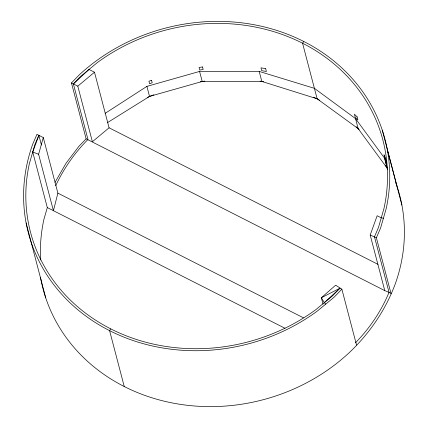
<?xml version="1.0" encoding="UTF-8"?>
<svg xmlns="http://www.w3.org/2000/svg" width="428" height="428" viewBox="0 0 428 428"><rect width="100%" height="100%" fill="white"/><g stroke="black" fill="none" stroke-linecap="round" stroke-linejoin="round"><path stroke-width="0.64" d="M43.298 137.559L57.882 193.135L53.42 210.694L38.611 154.257L43.298 137.559L36.958 134.339L32.731 144.129A184.361 163.234 -14.7 0 0 100.398 325.622A184.361 163.234 -14.7 0 0 317.373 311.022L334.145 297.182L341.87 289.168L335.643 285.192L321.353 297.76L323.038 304.18M41.42 145.006L38.878 135.312L32.726 152.015L47.305 207.591L43.881 219.484A182.114 161.244 -14.7 0 0 40.66 259.994M384.772 290.617L86.13 138.833L71.465 82.941L79.196 74.927A184.361 163.234 -14.7 0 1 294.197 36.968A184.361 163.234 -14.7 0 1 386.222 208.479L380.61 227.98L376.383 237.77L391.042 293.661L389.041 292.372L384.772 290.617L370.193 235.042L377.148 215.744L381.262 217.836L383.413 218.226M38.878 135.312L34.85 144.643L29.302 163.903A182.114 161.244 -14.7 0 0 110.772 328.881L109.589 330.641L124.254 386.532M55.019 182.344L66.115 163.127L78.95 146.274L86.13 138.833M55.72 185.64C63.724 168.616 74.643 152.812 87.965 139.491L73.386 83.915L71.465 82.941M303.746 41.468L302.564 43.228L317.143 98.804L358.166 128.641L387.265 168.316L384.633 158.269L355.529 118.593L314.393 88.329L259.202 71.422L199.576 71.433L146.906 86.376L105.111 113.367M73.386 83.915L89.029 69.443L94.497 72.22L109.076 127.801L92.384 141.743L77.805 86.167L73.386 83.915L80.748 76.28L97.311 62.611A182.114 161.244 -14.7 0 1 302.564 43.228A182.114 161.244 -14.7 0 1 384.034 208.206L378.486 227.466L374.463 236.796L389.041 292.372C381.268 311.119 369.632 328.319 355.454 342.817M325.756 304.105L324.306 302.666L321.353 297.76L339.955 288.194L332.588 295.828L316.025 309.498A182.114 161.244 -14.7 0 1 110.772 328.881M324.306 302.666L339.955 288.194M77.805 86.167L94.497 72.22M107.578 122.552L149.538 96.423L153.893 94.77M147.179 97.621L149.538 96.423L202.214 81.481L261.829 81.438L317.143 98.804L319.438 100.152M200.293 81.764L204.766 81.095M260.064 81.122L263.728 81.785M32.726 152.015L38.611 154.257M370.193 235.042L376.383 237.77M313.547 97.242L317.143 98.804M109.076 127.801L378.042 264.376M57.882 193.135L303.393 317.806M47.305 207.591L284.984 328.281M356.267 126.758L359.113 129.582M385.623 165.486L387.265 168.316M382.263 130.096L396.922 185.982M387.222 149.169L401.887 205.06M355.529 118.593L358.166 128.641M341.87 289.168L356.535 345.059M259.202 71.422L261.829 81.438M199.576 71.433L202.214 81.481M146.906 86.376L149.538 96.423M26.113 222.94L45.737 297.904M384.633 158.269L387.602 169.606M395.846 182.879A184.361 163.234 -14.7 0 1 395.269 283.871C385.51 310.241 369.241 333.835 348.804 353.073A184.361 163.234 -14.7 0 1 163.523 401.025A184.361 163.234 -14.7 0 1 40.537 277.537M151.539 80.261L148.933 81.25L149.591 83.76L152.202 82.77L151.539 80.261M202.508 66.961L199.057 67.474L199.726 70.015L203.172 69.502L202.508 66.961M265.66 68.678L260.962 67.827L261.706 70.652L266.398 71.508L265.66 68.678M357.118 116.86L354.405 114.174L355.203 117.224L357.915 119.91L357.118 116.86M385.649 158.831L383.996 154.824L386.58 162.389L385.649 158.831"/></g></svg>
